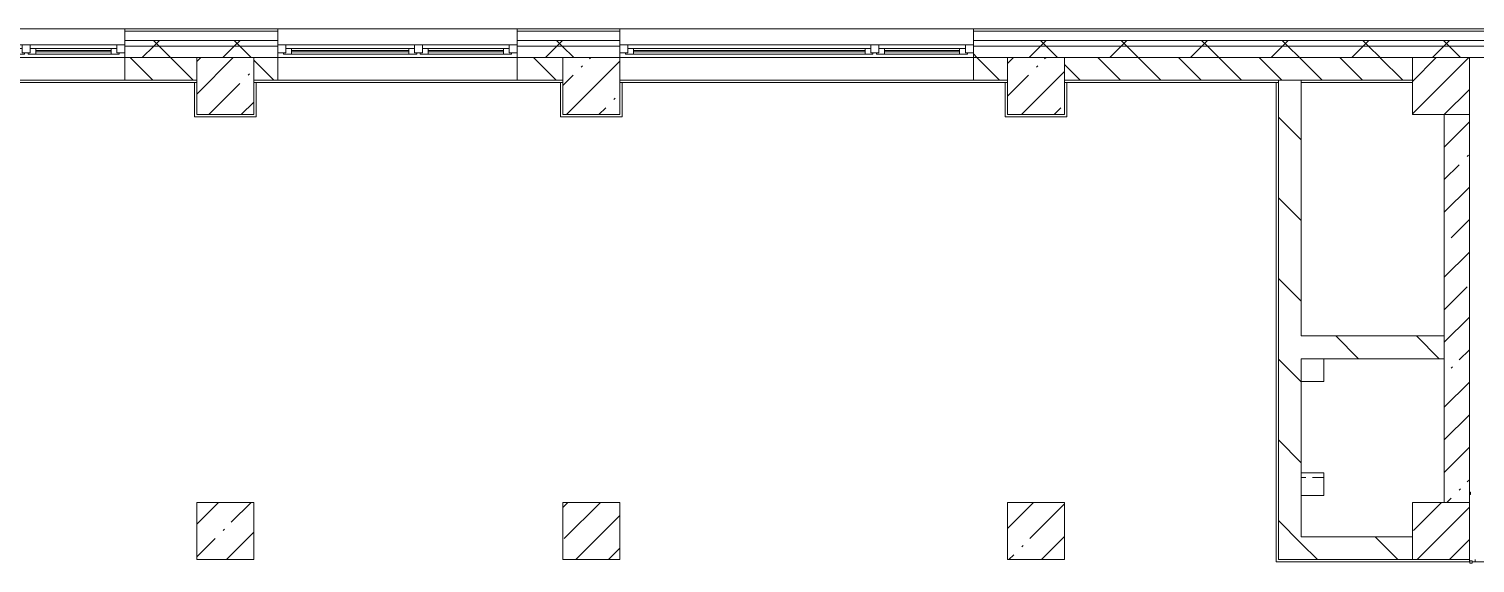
# Model space of a CAD drawing. Header units: millimetres. Extents: x -5524 to 188159, y -8553 to 29000.
# Drawn here: x 133217 to 145899, y 22669 to 27350 of the extents above; entities that cross this region are included whole.
import ezdxf

# ---------------------------------------------------------------- set-up
doc = ezdxf.new("R2010")
doc.units = ezdxf.units.MM
doc.linetypes.add('200_ШТРИХ__ш1_п0_6_', pattern=[160, 100, -60])
for name, color, linetype, lineweight in [('A-DETL-MBND-1', 7, '200_ШТРИХ__ш1_п0_6_', 9), ('A-GLAZ-2', 7, 'Continuous', 5), ('A-WALL', 7, 'Continuous', 9), ('A-WALL-7', 7, 'Continuous', 5), ('I-WALL-2', 7, 'Continuous', 5), ('S-COLS-2', 7, 'Continuous', 5)]:
    doc.layers.add(name, color=color, linetype=linetype, lineweight=lineweight)
doc.layers.add('A-FLOR-2', color=7, linetype='Continuous', lineweight=5, true_color=0xaaaaaa)
pattern_1 = [(45, (61148.7, 0), (-285.1231, 285.1231), []), (45, (61433.8, 0), (-285.1231, 285.1231), [504.031, -100.806, 16.764, -84.042])]
pattern_2 = [(45, (61148.7, 0), (-353.5534, 353.5534), []), (135, (61148.7, 0), (-353.5534, -353.5534), [])]
pattern_3 = [(135, (61148.7, 0), (-353.5534, -353.5534), [])]

# ---------------------------------------------------------------- blocks, each defined once
blk = doc.blocks.new('BSC_Колонна _Прямоугольная - 500х500-23287078-3_7_1_птичка')
at = {"layer": 'S-COLS-2'}
h = blk.add_hatch(dxfattribs=at)
h.set_pattern_fill('FP_58', color=256, style=0, pattern_type=2)
h.set_pattern_definition([(45, (-84450, -22950), (-285.1231, 285.1231), []), (45, (-84164.88, -22950), (-285.1231, 285.1231), [504.031, -100.806, 16.764, -84.042])])
h.paths.add_polyline_path([(-250, -250), (250, -250), (250, 250), (-250, 250), (-250, -160)])
for p, q in [((250, 250), (-250, 250)), ((-250, 250), (-250, -250)), ((250, -250), (250, 250)), ((-250, -250), (250, -250))]:
    blk.add_line(p, q, dxfattribs=at)
blk = doc.blocks.new('BSC_Колонна _Прямоугольная - 500х500-V85-3_7_1_птичка')
at = {"layer": 'S-COLS-2'}
h = blk.add_hatch(dxfattribs=at)
h.set_pattern_fill('FP_75', color=256, style=0, pattern_type=2)
h.set_pattern_definition([(45, (-77000, -22950), (-285.1231, 285.1231), []), (45, (-76714.88, -22950), (-285.1231, 285.1231), [504.031, -100.806, 16.764, -84.042])])
h.paths.add_polyline_path([(-250, -250), (250, -250), (250, 250), (-250, 250)])
for p, q in [((250, 250), (-250, 250)), ((-250, 250), (-250, -250)), ((250, -250), (250, 250)), ((-250, -250), (250, -250))]:
    blk.add_line(p, q, dxfattribs=at)
blk = doc.blocks.new('BSC_Колонна _Прямоугольная - 500х500-V86-3_7_1_птичка')
at = {"layer": 'S-COLS-2'}
h = blk.add_hatch(dxfattribs=at)
h.set_pattern_fill('FP_76', color=256, style=0, pattern_type=2)
h.set_pattern_definition([(45, (-73790, -22950), (-285.1231, 285.1231), []), (45, (-73504.88, -22950), (-285.1231, 285.1231), [504.031, -100.806, 16.764, -84.042])])
h.paths.add_polyline_path([(-250, -250), (250, -250), (250, 250), (-250, 250)])
for p, q in [((250, 250), (-250, 250)), ((-250, 250), (-250, -250)), ((250, -250), (250, 250)), ((-250, -250), (250, -250))]:
    blk.add_line(p, q, dxfattribs=at)
blk = doc.blocks.new('120_Окно_СКБ_2Ст - 120_Окно_СКБ_2Ст 3100х2500 _мал_створка слева_ 2-19089248-3_7_1_птичка')
at = {"layer": 'A-GLAZ-2'}
for p, q in [((-1550, -75), (-1550, -5)), ((-1550, -5), (-1480, -5)), ((1550, -5), (-1550, -5)), ((-1480, -75), (-1550, -75)), ((-1550, -75), (-1500, -75)), ((-1480, -75), (-1500, -75)), ((-1500, -75), (-1500, -85)), ((-1500, -85), (670, -85)), ((670, -85), (-1500, -85)), ((-1480, -5), (-1480, -75)), ((650, -35), (-1480, -35)), ((-1480, -35), (-1480, -75)), ((-1430, -85), (-1430, -35)), ((-1430, -55), (600, -55)), ((600, -65), (-1430, -65)), ((600, -85), (600, -35)), ((650, -75), (650, -5)), ((650, -5), (720, -5)), ((650, -75), (650, -35)), ((720, -75), (650, -75)), ((670, -75), (650, -75)), ((670, -75), (700, -75)), ((670, -85), (670, -75)), ((720, -75), (700, -75)), ((700, -75), (700, -85)), ((700, -85), (1500, -85)), ((1500, -85), (700, -85)), ((720, -5), (720, -75)), ((1480, -35), (720, -35)), ((720, -35), (720, -75)), ((770, -85), (770, -35)), ((770, -55), (1430, -55)), ((1430, -65), (770, -65)), ((1430, -85), (1430, -35)), ((1480, -75), (1480, -5)), ((1480, -5), (1550, -5)), ((1480, -75), (1480, -35)), ((1550, -75), (1480, -75)), ((1500, -75), (1480, -75)), ((1500, -75), (1550, -75)), ((1500, -85), (1500, -75)), ((1550, -5), (1550, -75))]:
    blk.add_line(p, q, dxfattribs=at)
blk = doc.blocks.new('120_Окно_СКБ_2Ст - 120_Окно_СКБ_2Ст 2100х2400 _мал створка справа_-19092174-3_7_1_птичка')
at = {"layer": 'A-GLAZ-2'}
for p, q in [((-1050, -75), (-1050, -5)), ((-1050, -5), (-980, -5)), ((1050, -5), (-1050, -5)), ((-980, -75), (-1050, -75)), ((-1050, -75), (-1000, -75)), ((-980, -75), (-1000, -75)), ((-1000, -75), (-1000, -85)), ((-1000, -85), (170, -85)), ((170, -85), (-1000, -85)), ((-980, -5), (-980, -75)), ((150, -35), (-980, -35)), ((-980, -35), (-980, -75)), ((-930, -85), (-930, -35)), ((-930, -55), (100, -55)), ((100, -65), (-930, -65)), ((100, -85), (100, -35)), ((150, -75), (150, -5)), ((150, -5), (220, -5)), ((150, -75), (150, -35)), ((220, -75), (150, -75)), ((170, -75), (150, -75)), ((170, -75), (200, -75)), ((170, -85), (170, -75)), ((220, -75), (200, -75)), ((200, -75), (200, -85)), ((200, -85), (1000, -85)), ((1000, -85), (200, -85)), ((220, -5), (220, -75)), ((980, -35), (220, -35)), ((220, -35), (220, -75)), ((270, -85), (270, -35)), ((270, -55), (930, -55)), ((930, -65), (270, -65)), ((930, -85), (930, -35)), ((980, -75), (980, -5)), ((980, -5), (1050, -5)), ((980, -75), (980, -35)), ((1050, -75), (980, -75)), ((1000, -75), (980, -75)), ((1000, -75), (1050, -75)), ((1000, -85), (1000, -75)), ((1050, -5), (1050, -75))]:
    blk.add_line(p, q, dxfattribs=at)
blk = doc.blocks.new('BSC_Колонна _Прямоугольная - 500х500-V138-3_7_1_птичка')
at = {"layer": 'S-COLS-2'}
h = blk.add_hatch(dxfattribs=at)
h.set_pattern_fill('FP_113', color=256, style=0, pattern_type=2)
h.set_pattern_definition([(45, (-80900, -22950), (-285.1231, 285.1231), []), (45, (-80614.88, -22950), (-285.1231, 285.1231), [504.031, -100.806, 16.764, -84.042])])
h.paths.add_polyline_path([(-250, -250), (250, -250), (250, 250), (-250, 250), (-250, -160)])
for p, q in [((250, 250), (-250, 250)), ((-250, 250), (-250, -250)), ((250, -250), (250, 250)), ((-250, -250), (250, -250))]:
    blk.add_line(p, q, dxfattribs=at)

msp = doc.modelspace()

# ---------------------------------------------------------------- hatches: boundary and pattern name
at = {"layer": 'A-WALL-7'}
h = msp.add_hatch(dxfattribs=at)
h.set_pattern_fill('FP_61', color=256, style=0, pattern_type=2)
h.set_pattern_definition(pattern_2)
h.paths.add_polyline_path([(154308.7, 27200), (154358.7, 27200), (154358.7, 27250), (141498.7, 27250), (141498.7, 27200), (153441.3, 27200)])
h.paths.add_polyline_path([(137498.7, 27200), (138398.7, 27200), (138398.7, 27250), (137498.7, 27250)])
h.paths.add_polyline_path([(131958.7, 27200), (131958.7, 27250), (130758.7, 27250), (130758.7, 27200), (131068.4, 27200)])
h.paths.add_polyline_path([(127339.6, 27200), (128258.7, 27200), (128258.7, 27250), (124008.7, 27250), (124008.7, 27200), (125475.2, 27200)])
h.paths.add_polyline_path([(134058.7, 27200), (135398.7, 27200), (135398.7, 27250), (134058.7, 27250)])
h.paths.add_polyline_path([(122678.6, 27200), (123108.7, 27200), (123108.7, 27250), (121008.7, 27250), (121008.7, 27200), (121746.4, 27200)])
h.paths.add_polyline_path([(119882, 27200), (120108.7, 27200), (120108.7, 27250), (119008.7, 27250), (119008.7, 27200)])
h.paths.add_polyline_path([(115221, 27200), (115908.7, 27200), (115908.7, 27250), (114408.7, 27250), (114408.7, 27200)])
h.paths.add_polyline_path([(111492.2, 27200), (111908.7, 27200), (111908.7, 27250), (110809, 27250), (110809, 27200)])
h.paths.add_polyline_path([(109627.7, 27200), (109909, 27200), (109909, 27250), (108808.7, 27250), (108808.7, 27200)])
h.paths.add_polyline_path([(103208.7, 27200), (105708.7, 27200), (105708.7, 27250), (103208.7, 27250)])
h = msp.add_hatch(dxfattribs=at)
h.set_pattern_fill('FP_61', color=256, style=0, pattern_type=2)
h.set_pattern_definition(pattern_2)
h.paths.add_polyline_path([(154208.7, 27100), (154308.7, 27100), (154308.7, 27200), (141498.7, 27200), (141498.7, 27100), (153441.3, 27100)])
h.paths.add_polyline_path([(131958.7, 27100), (131958.7, 27200), (130758.7, 27200), (130758.7, 27100), (131068.4, 27100)])
h.paths.add_polyline_path([(135398.7, 27100), (135398.7, 27200), (134058.7, 27200), (134058.7, 27100), (134797.3, 27100)])
h.paths.add_polyline_path([(137498.7, 27100), (138398.7, 27100), (138398.7, 27200), (137498.7, 27200)])
h.paths.add_polyline_path([(128258.7, 27100), (128258.7, 27200), (124008.7, 27200), (124008.7, 27100), (127339.6, 27100)])
h.paths.add_polyline_path([(121008.7, 27100), (123108.7, 27100), (123108.7, 27200), (121008.7, 27200)])
h.paths.add_polyline_path([(120108.7, 27100), (120108.7, 27200), (119008.7, 27200), (119008.7, 27100), (119882, 27100)])
h.paths.add_polyline_path([(115221, 27100), (115908.7, 27100), (115908.7, 27200), (114408.7, 27200), (114408.7, 27100)])
h.paths.add_polyline_path([(111492.2, 27100), (111908.7, 27100), (111908.7, 27200), (110809, 27200), (110809, 27100)])
h.paths.add_polyline_path([(109627.7, 27100), (109909, 27100), (109909, 27200), (108808.7, 27200), (108808.7, 27100)])
h.paths.add_polyline_path([(104966.7, 27100), (105708.7, 27100), (105708.7, 27200), (103308.7, 27200), (103308.7, 27100), (103908.7, 27100)])
h = msp.add_hatch(dxfattribs=at)
h.set_pattern_fill('FP_59', color=256, style=0, pattern_type=2)
h.set_pattern_definition([(135, (61148.7, 0), (-176.7767, -176.7767), [])])
h.paths.add_polyline_path([(143187.1, 26900), (145348.7, 26900), (145348.7, 27100), (142298.7, 27100), (142298.7, 26900)])
h.paths.add_polyline_path([(141788.8, 26900), (141798.7, 26900), (141798.7, 27100), (141498.7, 27100), (141498.7, 26900)])
h.paths.add_polyline_path([(127308.7, 26900), (127308.7, 27100), (124008.7, 27100), (124008.7, 26900), (125475.2, 26900)])
h.paths.add_polyline_path([(130758.7, 26900), (131458.7, 26900), (131458.7, 27100), (130758.7, 27100)])
h.paths.add_polyline_path([(128258.7, 26900), (128258.7, 27100), (127908.7, 27100), (127908.7, 26900)])
h.paths.add_polyline_path([(134058.7, 26900), (134688.7, 26900), (134688.7, 27100), (134058.7, 27100)])
h.paths.add_polyline_path([(135188.7, 26900), (135398.7, 26900), (135398.7, 27100), (135188.7, 27100)])
h.paths.add_polyline_path([(137898.7, 26900), (137898.7, 27100), (137498.7, 27100), (137498.7, 26900), (137593.9, 26900)])
h.paths.add_polyline_path([(121008.7, 26900), (121308.7, 26900), (121308.7, 27100), (121008.7, 27100)])
h.paths.add_polyline_path([(119008.7, 26900), (120108.7, 26900), (120108.7, 27100), (119008.7, 27100)])
h.paths.add_polyline_path([(115308.7, 26900), (115308.7, 27100), (114408.7, 27100), (114408.7, 26900), (115221, 26900)])
h.paths.add_polyline_path([(121908.7, 26900), (123108.7, 26900), (123108.7, 27100), (121908.7, 27100)])
h.paths.add_polyline_path([(110809, 26900), (111908.7, 26900), (111908.7, 27100), (110809, 27100)])
h.paths.add_polyline_path([(109308.7, 26900), (109308.7, 27100), (108808.7, 27100), (108808.7, 26900)])
h.paths.add_polyline_path([(105708.7, 26900), (105708.7, 27100), (103908.7, 27100), (103908.7, 26900), (104966.7, 26900)])
at = {"layer": 'I-WALL-2'}
h = msp.add_hatch(dxfattribs=at)
h.set_pattern_fill('FP_60', color=256, style=0, pattern_type=2)
h.set_pattern_definition(pattern_3)
h.paths.add_polyline_path([(144173.8, 24259.9), (144373.8, 24259.9), (144373.8, 26900), (144173.8, 26900), (144173.8, 25103.8)])
h = msp.add_hatch(dxfattribs=at)
h.set_pattern_fill('FP_57', color=256, style=0, pattern_type=2)
h.set_pattern_definition(pattern_1)
h.paths.add_polyline_path([(145628.7, 23200), (145848.7, 23200), (145848.7, 26600), (145628.7, 26600), (145628.7, 23946.9)])
h = msp.add_hatch(dxfattribs=at)
h.set_pattern_fill('FP_60', color=256, style=0, pattern_type=2)
h.set_pattern_definition(pattern_3)
h.paths.add_polyline_path([(145628.7, 24460), (145628.7, 24660), (144373.8, 24660), (144373.8, 24460)])
h = msp.add_hatch(dxfattribs=at)
h.set_pattern_fill('FP_60', color=256, style=0, pattern_type=2)
h.set_pattern_definition(pattern_3)
h.paths.add_polyline_path([(144173.8, 22700), (144373.8, 22700), (144373.8, 24259.9), (144173.8, 24259.9), (144173.8, 22790)])
h = msp.add_hatch(dxfattribs=at)
h.set_pattern_fill('FP_60', color=256, style=0, pattern_type=2)
h.set_pattern_definition(pattern_3)
h.paths.add_polyline_path([(145348.7, 22700), (145348.7, 22900), (144373.8, 22900), (144373.8, 22700)])
at = {"layer": 'S-COLS-2'}
h = msp.add_hatch(dxfattribs=at)
h.set_pattern_fill('FP_57', color=256, style=0, pattern_type=2)
h.set_pattern_definition(pattern_1)
h.paths.add_polyline_path([(134797.3, 26600), (135188.7, 26600), (135188.7, 27100), (134688.7, 27100), (134688.7, 26600)])
h = msp.add_hatch(dxfattribs=at)
h.set_pattern_fill('FP_57', color=256, style=0, pattern_type=2)
h.set_pattern_definition(pattern_1)
h.paths.add_polyline_path([(138398.7, 26600), (138398.7, 27100), (137898.7, 27100), (137898.7, 26600)])
h = msp.add_hatch(dxfattribs=at)
h.set_pattern_fill('FP_57', color=256, style=0, pattern_type=2)
h.set_pattern_definition(pattern_1)
h.paths.add_polyline_path([(142298.7, 26600), (142298.7, 27100), (141798.7, 27100), (141798.7, 26600), (142254.9, 26600)])
h = msp.add_hatch(dxfattribs=at)
h.set_pattern_fill('FP_57', color=256, style=0, pattern_type=2)
h.set_pattern_definition(pattern_1)
h.paths.add_polyline_path([(145348.7, 26600), (145848.7, 26600), (145848.7, 27100), (145348.7, 27100), (145348.7, 26839.2)])

# ---------------------------------------------------------------- linework, layer by layer
at = {"layer": 'A-DETL-MBND-1'}
for p, q in [((144573.8, 23420), (144373.8, 23420)), ((145858.7, 23290.5), (145848.7, 23290.5)), ((145848.7, 23270.5), (145858.7, 23270.5)), ((145858.7, 23270.5), (145858.7, 23290.5))]:
    msp.add_line(p, q, dxfattribs=at)
at = {"layer": 'A-FLOR-2'}
for p, q in [((134668.7, 26580), (134668.7, 26880)), ((135208.7, 26880), (135208.7, 26580)), ((137878.7, 26580), (137878.7, 26880)), ((138418.7, 26880), (138418.7, 26580)), ((141778.7, 26580), (141778.7, 26880)), ((142318.8, 26880), (142318.8, 26580)), ((144153.8, 22680), (144153.8, 26880)), ((135208.7, 26580), (134668.7, 26580)), ((138418.7, 26580), (137878.7, 26580)), ((142318.8, 26580), (141778.7, 26580)), ((144373.8, 24459.9), (144573.8, 24459.9)), ((144573.8, 24459.9), (144573.8, 24259.9)), ((144573.8, 24259.9), (144373.8, 24259.9)), ((144373.8, 23459.9), (144573.8, 23459.9)), ((144573.8, 23459.9), (144573.8, 23259.9)), ((144573.8, 23259.9), (144373.8, 23259.9)), ((145853.3, 22680), (144153.8, 22680)), ((145848.7, 22680), (145848.7, 22700)), ((146138.7, 22680), (145873.3, 22680)), ((145898.7, 22700), (145898.7, 22680))]:
    msp.add_line(p, q, dxfattribs=at)
at = {"layer": 'A-WALL'}
for p, q in [((135398.7, 27330), (134058.7, 27330)), ((138398.7, 27330), (137498.7, 27330)), ((154438.7, 27330), (141498.7, 27330)), ((135398.7, 27250), (134058.7, 27250)), ((135398.7, 27200), (134058.7, 27200)), ((138398.7, 27250), (137498.7, 27250)), ((138398.7, 27200), (137498.7, 27200)), ((154358.7, 27250), (141498.7, 27250)), ((154308.7, 27200), (141498.7, 27200)), ((144373.8, 26900), (144173.8, 26900))]:
    msp.add_line(p, q, dxfattribs=at)
at = {"layer": 'A-WALL-7'}
for p, q in [((154458.7, 27350), (130758.7, 27350)), ((134058.7, 27350), (134058.7, 26900)), ((135398.7, 26900), (135398.7, 27350)), ((137498.7, 27350), (137498.7, 26900)), ((138398.7, 27100), (138398.7, 27350)), ((141498.7, 27350), (141498.7, 26900)), ((153958.7, 27100), (103908.7, 27100)), ((134688.7, 26900), (134688.7, 27100)), ((135188.7, 27100), (135188.7, 26900)), ((137898.7, 26900), (137898.7, 27100)), ((141798.7, 26900), (141798.7, 27100)), ((142298.7, 27100), (142298.7, 26900)), ((145348.7, 26900), (145348.7, 27100)), ((134058.7, 26900), (134688.7, 26900)), ((135188.7, 26900), (135398.7, 26900)), ((137498.7, 26900), (137898.7, 26900)), ((141498.7, 26900), (141798.7, 26900)), ((142298.7, 26900), (144173.8, 26900)), ((144373.8, 26900), (145348.7, 26900)), ((145873.3, 22689), (145853.3, 22689)), ((145853.3, 22689), (145853.3, 22669)), ((145853.3, 22669), (145873.3, 22669)), ((145873.3, 22669), (145873.3, 22689))]:
    msp.add_line(p, q, dxfattribs=at)
at = {"layer": 'I-WALL-2'}
for p, q in [((131958.7, 27100), (134058.7, 27100)), ((135398.7, 27100), (137498.7, 27100)), ((138398.7, 27100), (141498.7, 27100)), ((134058.7, 26900), (131958.7, 26900)), ((137498.7, 26900), (135398.7, 26900)), ((141498.7, 26900), (138398.7, 26900)), ((144173.8, 26900), (144173.8, 22700)), ((144373.8, 24660), (144373.8, 26900)), ((134688.7, 26880), (131958.7, 26880)), ((137898.7, 26880), (135188.7, 26880)), ((141798.7, 26880), (138398.7, 26880)), ((144173.8, 26880), (142298.7, 26880)), ((145348.7, 26880), (144373.8, 26880)), ((145848.7, 26600), (145628.7, 26600)), ((145628.7, 26600), (145628.7, 23200)), ((145848.7, 23200), (145848.7, 26600)), ((145628.7, 24660), (144373.8, 24660)), ((144373.8, 24460), (145628.7, 24460)), ((144373.8, 22900), (144373.8, 24460)), ((145348.7, 22900), (144373.8, 22900)), ((144173.8, 22700), (145348.7, 22700))]:
    msp.add_line(p, q, dxfattribs=at)
at = {"layer": 'S-COLS-2'}
for p, q in [((135188.7, 27100), (134688.7, 27100)), ((134688.7, 27100), (134688.7, 26900)), ((135188.7, 26900), (135188.7, 27100)), ((138398.7, 27100), (137898.7, 27100)), ((137898.7, 27100), (137898.7, 26900)), ((138398.7, 26600), (138398.7, 27100)), ((142298.7, 27100), (141798.7, 27100)), ((141798.7, 27100), (141798.7, 26900)), ((142298.7, 26900), (142298.7, 27100)), ((145848.7, 27100), (145348.7, 27100)), ((145348.7, 27100), (145348.7, 26900)), ((145848.7, 26600), (145848.7, 27100)), ((134688.7, 26900), (134688.7, 26600)), ((135188.7, 26600), (135188.7, 26900)), ((137898.7, 26900), (137898.7, 26600)), ((141798.7, 26900), (141798.7, 26600)), ((142298.7, 26600), (142298.7, 26900)), ((145348.7, 26900), (145348.7, 26600)), ((134688.7, 26600), (135188.7, 26600)), ((137898.7, 26600), (138398.7, 26600)), ((141798.7, 26600), (142298.7, 26600)), ((145348.7, 26600), (145848.7, 26600))]:
    msp.add_line(p, q, dxfattribs=at)

# ---------------------------------------------------------------- block references
at = {"layer": 'A-GLAZ-2'}
for name, p in [('120_Окно_СКБ_2Ст - 120_Окно_СКБ_2Ст 2100х2400 _мал створка справа_-19092174-3_7_1_птичка', (133008.7, 27215)), ('120_Окно_СКБ_2Ст - 120_Окно_СКБ_2Ст 2100х2400 _мал створка справа_-19092174-3_7_1_птичка', (136448.7, 27215)), ('120_Окно_СКБ_2Ст - 120_Окно_СКБ_2Ст 3100х2500 _мал_створка слева_ 2-19089248-3_7_1_птичка', (139948.7, 27215))]:
    msp.add_blockref(name, p, dxfattribs=at)
at = {"layer": 'S-COLS-2'}
for name, p in [('BSC_Колонна _Прямоугольная - 500х500-V86-3_7_1_птичка', (134938.7, 22950)), ('BSC_Колонна _Прямоугольная - 500х500-V85-3_7_1_птичка', (138148.7, 22950)), ('BSC_Колонна _Прямоугольная - 500х500-V138-3_7_1_птичка', (142048.7, 22950)), ('BSC_Колонна _Прямоугольная - 500х500-23287078-3_7_1_птичка', (145598.7, 22950))]:
    msp.add_blockref(name, p, dxfattribs=at)

doc.saveas('drawing.dxf')
